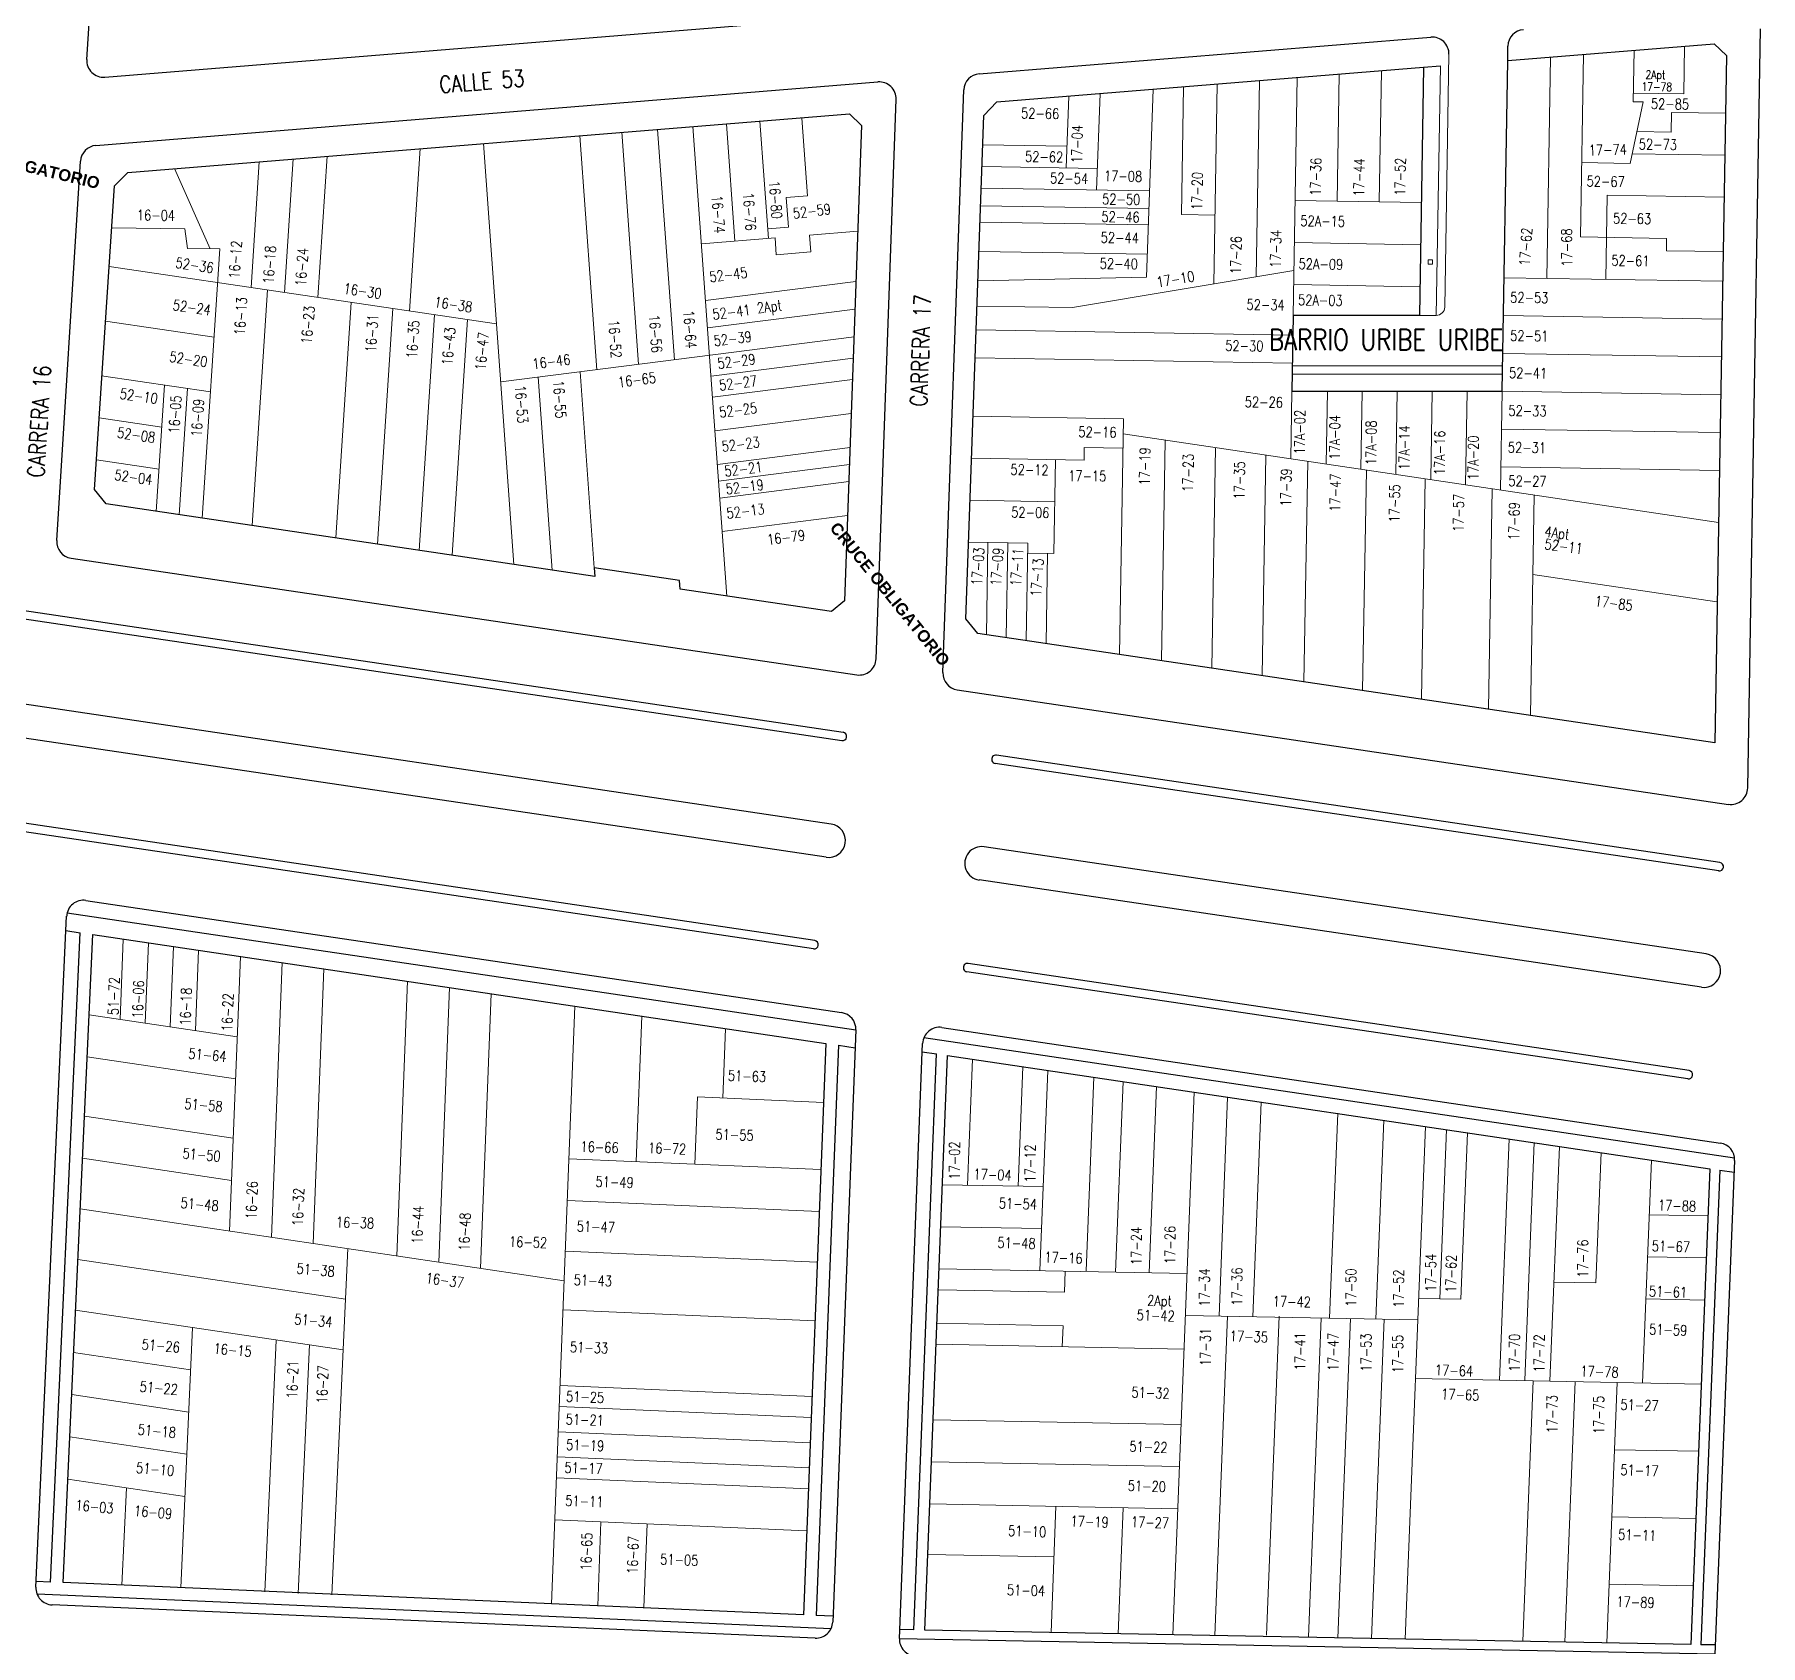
# Model space of a CAD drawing. Header units: millimetres. Extents: x 1022434 to 1024646, y 1272610 to 1274311.
# Drawn here: x 1023300.6 to 1023505.9, y 1272807.7 to 1272999.3 of the extents above; entities that cross this region are included whole.
import ezdxf

# ---------------------------------------------------------------- set-up
doc = ezdxf.new("R2010")
doc.units = ezdxf.units.MM
doc.header["$MEASUREMENT"] = 0
for name, color, linetype in [('Nombre_Barrios', 7, 'Continuous'), ('NOMEN', 251, 'Continuous'), ('PLANIMETRIA', 8, 'Continuous')]:
    doc.layers.add(name, color=color, linetype=linetype)
doc.layers.add('NOMENCLATURA', color=23, linetype='Continuous', lineweight=0)
doc.layers.add('Planimetria_Varios', color=251, linetype='Continuous', lineweight=0)
doc.styles.add('ARIAL', font='')
doc.styles.add('BARRIO', font='simplex.shx', dxfattribs={"width": 0.8, "height": 2.5})
doc.styles.add('CALLE', font='simplex.shx', dxfattribs={"width": 0.8, "height": 2})
doc.styles.add('NOMEN', font='simplex.shx', dxfattribs={"width": 0.8, "height": 1.25})
doc.styles.get('ARIAL').set_extended_font_data('Arial', bold=True)

# ---------------------------------------------------------------- blocks, each defined once
blk = doc.blocks.new('CAJA')
for p, q in [((-0.24, 0.25), (-0.24, -0.25)), ((-0.24, 0.25), (0.26, 0.25)), ((0.26, 0.25), (0.26, -0.25)), ((-0.24, -0.25), (0.26, -0.25))]:
    blk.add_line(p, q)

msp = doc.modelspace()

# ---------------------------------------------------------------- linework, layer by layer
at = {"layer": 'PLANIMETRIA', "linetype": 'Continuous'}
for p, q in [((1023306.78, 1272996.39), (1023310.24, 1273051.87)), ((1023308.93, 1272994.27), (1023401.65, 1273001.79)), ((1023504.35, 1272909.73), (1023505.86, 1273000.01)), ((1023412.94, 1272994.68), (1023466.64, 1272999.03)), ((1023475.79, 1272996.26), (1023475.82, 1272997.96)), ((1023465.78, 1272995.45), (1023467.78, 1272995.61)), ((1023307.85, 1272986.16), (1023400.89, 1272993.7)), ((1023408.61, 1272923.45), (1023411.1, 1272992.75)), ((1023400.67, 1272925.08), (1023403.05, 1272991.63)), ((1023303.2, 1272939.16), (1023306.02, 1272984.29)), ((1023396.74, 1272916.34), (1023244.62, 1272938.93)), ((1023396.59, 1272915.35), (1023244.57, 1272937.93)), ((1023304.9, 1272937.06), (1023398.37, 1272923.18)), ((1023395.3, 1272905.44), (1023244.05, 1272927.89)), ((1023394.71, 1272901.48), (1023243.84, 1272923.88)), ((1023410.32, 1272921.4), (1023502.06, 1272907.78)), ((1023393.36, 1272891.57), (1023243.32, 1272913.85)), ((1023393.22, 1272890.58), (1023243.27, 1272912.85)), ((1023500.89, 1272899.87), (1023414.84, 1272912.64)), ((1023501.03, 1272900.86), (1023414.99, 1272913.63)), ((1023499.42, 1272889.98), (1023413.5, 1272902.73)), ((1023498.83, 1272886.02), (1023412.91, 1272898.78)), ((1023306.67, 1272896.36), (1023396.55, 1272883.01)), ((1023300.73, 1272814.65), (1023304.38, 1272894.47)), ((1023304.44, 1272894.87), (1023398.26, 1272880.94)), ((1023302.46, 1272815.27), (1023305.99, 1272892.51)), ((1023303.96, 1272815.21), (1023307.48, 1272892.29)), ((1023304.3, 1272892.76), (1023305.99, 1272892.51)), ((1023307.48, 1272892.29), (1023394.69, 1272879.34)), ((1023497.21, 1272875.14), (1023411.46, 1272887.87)), ((1023497.36, 1272876.13), (1023411.61, 1272888.86)), ((1023398.26, 1272880.95), (1023395.5, 1272810.52)), ((1023408.49, 1272881.24), (1023501.09, 1272867.49)), ((1023394.69, 1272879.34), (1023392.03, 1272811.37)), ((1023396.19, 1272879.12), (1023393.53, 1272811.3)), ((1023396.19, 1272879.12), (1023398.18, 1272878.82)), ((1023403.43, 1272808.57), (1023406.2, 1272879.34)), ((1023406.36, 1272880.04), (1023502.78, 1272865.72)), ((1023405.17, 1272809.59), (1023407.85, 1272878.1)), ((1023406.16, 1272878.35), (1023407.85, 1272878.1)), ((1023406.47, 1272809.57), (1023409.15, 1272877.9)), ((1023409.15, 1272877.9), (1023499.85, 1272864.43)), ((1023499.85, 1272864.43), (1023497.58, 1272807.85)), ((1023502.79, 1272865.43), (1023500.44, 1272806.65)), ((1023501.04, 1272864.26), (1023498.78, 1272807.82)), ((1023501.04, 1272864.26), (1023502.73, 1272864.01)), ((1023302.46, 1272815.27), (1023300.77, 1272815.35)), ((1023392.03, 1272811.37), (1023303.96, 1272815.21)), ((1023395.3, 1272809.72), (1023300.87, 1272813.84)), ((1023393.41, 1272808.6), (1023302.64, 1272812.56)), ((1023395.53, 1272811.21), (1023393.53, 1272811.3)), ((1023405.17, 1272809.59), (1023403.47, 1272809.62)), ((1023497.58, 1272807.85), (1023406.47, 1272809.57)), ((1023500.44, 1272806.69), (1023403.43, 1272808.52)), ((1023500.48, 1272807.79), (1023498.78, 1272807.82))]:
    msp.add_line(p, q, dxfattribs=at)
for points in [[(1023415.04, 1272991.34), (1023465.78, 1272995.45), (1023465.29, 1272965.94), (1023450.29, 1272965.94), (1023450.13, 1272956.94), (1023475.14, 1272956.94), (1023475.79, 1272996.26), (1023500.34, 1272998.25), (1023501.81, 1272996.87), (1023500.44, 1272915.1), (1023412.77, 1272928.12), (1023411.34, 1272929.83), (1023413.49, 1272989.72)], [(1023367.21, 1272934.88), (1023309.08, 1272943.51), (1023307.7, 1272945.23), (1023310.06, 1272981.34), (1023311.65, 1272982.95), (1023397.5, 1272989.91), (1023398.94, 1272988.54), (1023396.91, 1272931.98), (1023395.37, 1272930.7), (1023377.35, 1272933.38), (1023377.27, 1272934.4), (1023367.14, 1272935.9), (1023367.21, 1272934.88)]]:
    msp.add_lwpolyline(points, close=True, dxfattribs=at)
for centre, radius, start, end in [((1023477.82, 1272997.93), 2, 94.6343, 179.0433), ((1023466.81, 1272997.04), 2, 359.0433, 94.6343), ((1023308.77, 1272996.27), 2, 176.4237, 274.6343), ((1023413.1, 1272992.68), 2, 94.6343, 177.9456), ((1023401.05, 1272991.71), 2, 357.9456, 94.6343), ((1023308.02, 1272984.16), 2, 94.6343, 176.4237), ((1023305.2, 1272939.03), 2, 176.4237, 261.5538), ((1023398.67, 1272925.16), 2, 261.5538, 357.9456), ((1023410.61, 1272923.38), 2, 177.9456, 261.5538), ((1023396.66, 1272915.85), 0.5, 261.5538, 81.5538), ((1023414.91, 1272913.14), 0.5, 81.5538, 261.5538), ((1023502.35, 1272909.76), 2, 261.5538, 359.0433), ((1023395.01, 1272903.46), 2, 261.5538, 81.5538), ((1023413.21, 1272900.75), 2, 81.5538, 261.5538), ((1023500.96, 1272900.36), 0.5, 261.5538, 81.5538), ((1023306.38, 1272894.38), 2, 81.5538, 177.384), ((1023393.29, 1272891.08), 0.5, 261.5538, 81.5538), ((1023499.12, 1272888), 2, 261.5538, 81.5538), ((1023411.54, 1272888.37), 0.5, 81.5538, 261.5538), ((1023396.26, 1272881.03), 2, 357.7554, 81.5538), ((1023408.2, 1272879.26), 2, 81.5538, 177.7554), ((1023497.29, 1272875.63), 0.5, 261.5538, 81.5538), ((1023500.79, 1272865.51), 2, 357.7061, 81.5538), ((1023302.73, 1272814.56), 2, 177.384, 267.5021), ((1023393.5, 1272810.6), 2, 267.5021, 357.7554), ((1023405.43, 1272808.49), 2, 177.7554, 268.9319)]:
    msp.add_arc(centre, radius, start, end, dxfattribs=at)
at = {"layer": 'Planimetria_Varios', "linetype": 'Continuous'}
for p, q in [((1023496.73, 1272992.28), (1023496.83, 1272997.96)), ((1023468.3, 1272966.92), (1023468.81, 1272997)), ((1023480.44, 1272970.34), (1023480.88, 1272996.67)), ((1023484.45, 1272975.27), (1023484.81, 1272996.99)), ((1023490.71, 1272991.35), (1023490.82, 1272997.48)), ((1023445.86, 1272970.53), (1023446.25, 1272993.87)), ((1023450.29, 1272965.94), (1023450.76, 1272994.23)), ((1023455.51, 1272979.52), (1023455.76, 1272994.64)), ((1023460.51, 1272979.43), (1023460.77, 1272995.04)), ((1023467.29, 1272965.94), (1023467.78, 1272995.61)), ((1023423.27, 1272983.5), (1023423.58, 1272992.03)), ((1023426.89, 1272980.85), (1023427.31, 1272992.33)), ((1023432.81, 1272970.48), (1023433.62, 1272992.84)), ((1023436.98, 1272977.92), (1023437.24, 1272993.13)), ((1023440.85, 1272969.69), (1023441.24, 1272993.46)), ((1023490.73, 1272992.38), (1023496.73, 1272992.28)), ((1023490.37, 1272984.01), (1023491.91, 1272991.33)), ((1023490.71, 1272991.35), (1023491.91, 1272991.33)), ((1023495.24, 1272987.74), (1023495.28, 1272990.09)), ((1023495.28, 1272990.09), (1023501.69, 1272989.99)), ((1023372.41, 1272960.12), (1023370.41, 1272987.72)), ((1023376.67, 1272960.66), (1023374.68, 1272988.06)), ((1023382.92, 1272932.55), (1023378.88, 1272988.4)), ((1023383.88, 1272974.76), (1023382.87, 1272988.73)), ((1023387.87, 1272975.09), (1023386.85, 1272989.05)), ((1023392.51, 1272980.16), (1023391.84, 1272989.41)), ((1023491.17, 1272987.81), (1023495.24, 1272987.74)), ((1023346.43, 1272985.77), (1023345.16, 1272966.46)), ((1023357.58, 1272936.31), (1023353.96, 1272986.38)), ((1023367.44, 1272959.48), (1023365.42, 1272987.31)), ((1023423.37, 1272986.07), (1023413.37, 1272986.23)), ((1023327.29, 1272984.22), (1023326.31, 1272969.26)), ((1023331.32, 1272984.55), (1023330.28, 1272968.67)), ((1023335.35, 1272984.88), (1023334.25, 1272968.08)), ((1023426.99, 1272983.43), (1023413.27, 1272983.66)), ((1023484.59, 1272984.11), (1023490.37, 1272984.01)), ((1023490.61, 1272985.17), (1023501.61, 1272984.99)), ((1023317.21, 1272983.41), (1023321.45, 1272973.86)), ((1023389.97, 1272979.95), (1023392.51, 1272980.16)), ((1023390.23, 1272976.44), (1023389.97, 1272979.95)), ((1023433.18, 1272980.75), (1023413.18, 1272981.08)), ((1023465.51, 1272979.35), (1023450.51, 1272979.6)), ((1023487.46, 1272970.22), (1023487.63, 1272980.22)), ((1023487.63, 1272980.22), (1023501.53, 1272979.99)), ((1023433.11, 1272978.64), (1023413.11, 1272978.97)), ((1023440.98, 1272977.86), (1023436.98, 1272977.92)), ((1023309.74, 1272976.37), (1023318.43, 1272976.22)), ((1023318.77, 1272973.9), (1023318.43, 1272976.22)), ((1023387.78, 1272976.24), (1023390.23, 1272976.44)), ((1023392.74, 1272975.48), (1023398.49, 1272975.95)), ((1023392.89, 1272973.49), (1023392.74, 1272975.48)), ((1023433.04, 1272976.69), (1023413.04, 1272977.03)), ((1023484.45, 1272975.27), (1023494.7, 1272975.1)), ((1023318.77, 1272973.9), (1023322.6, 1272973.84)), ((1023322.6, 1272973.84), (1023320.5, 1272941.82)), ((1023379.89, 1272974.44), (1023388.64, 1272975.15)), ((1023388.79, 1272973.15), (1023388.64, 1272975.15)), ((1023388.79, 1272973.15), (1023392.89, 1272973.49)), ((1023432.91, 1272973.21), (1023412.91, 1272973.55)), ((1023465.43, 1272974.35), (1023450.43, 1272974.6)), ((1023494.67, 1272973.63), (1023494.7, 1272975.1)), ((1023494.67, 1272973.63), (1023501.42, 1272973.52)), ((1023309.43, 1272971.77), (1023355.51, 1272964.92)), ((1023424.02, 1272966.87), (1023450.37, 1272971.28)), ((1023398.27, 1272969.97), (1023380.38, 1272967.69)), ((1023432.81, 1272970.48), (1023412.79, 1272970.03)), ((1023465.34, 1272969.35), (1023450.35, 1272969.6)), ((1023475.36, 1272970.42), (1023501.36, 1272969.99)), ((1023328.29, 1272968.97), (1023326.46, 1272940.93)), ((1023338.22, 1272967.49), (1023336.38, 1272939.46)), ((1023424.02, 1272966.87), (1023412.68, 1272967.05)), ((1023309.01, 1272965.26), (1023321.91, 1272963.34)), ((1023343.18, 1272966.76), (1023341.34, 1272938.72)), ((1023348.14, 1272966.02), (1023346.3, 1272937.99)), ((1023352.05, 1272965.44), (1023350.22, 1272937.4)), ((1023398.16, 1272966.68), (1023380.61, 1272964.44)), ((1023465.29, 1272965.94), (1023467.3, 1272965.94)), ((1023475.29, 1272965.92), (1023501.28, 1272965.49)), ((1023398.04, 1272963.39), (1023356.01, 1272958.03)), ((1023450.25, 1272963.6), (1023412.58, 1272964.23)), ((1023450.19, 1272960.27), (1023412.46, 1272960.9)), ((1023475.21, 1272961.42), (1023501.21, 1272960.99)), ((1023367.14, 1272935.9), (1023365.45, 1272959.23)), ((1023397.95, 1272960.85), (1023381.03, 1272958.7)), ((1023450.17, 1272958.94), (1023475.17, 1272958.94)), ((1023450.18, 1272959.94), (1023475.19, 1272959.94)), ((1023308.52, 1272958.76), (1023321.48, 1272956.84)), ((1023316.03, 1272957.65), (1023315.04, 1272942.63)), ((1023318.75, 1272957.24), (1023317.77, 1272942.22)), ((1023362.15, 1272935.63), (1023360.48, 1272958.6)), ((1023397.86, 1272958.32), (1023381.21, 1272956.2)), ((1023450, 1272948.87), (1023450.13, 1272956.94)), ((1023454.19, 1272948.25), (1023454.34, 1272956.94)), ((1023458.34, 1272947.63), (1023458.5, 1272956.94)), ((1023462.47, 1272947.02), (1023462.64, 1272956.94)), ((1023466.64, 1272946.4), (1023466.82, 1272956.94)), ((1023470.79, 1272945.79), (1023470.98, 1272956.94)), ((1023474.94, 1272945.17), (1023475.14, 1272956.94)), ((1023475.14, 1272956.92), (1023501.13, 1272956.49)), ((1023308.25, 1272953.75), (1023315.7, 1272952.64)), ((1023397.71, 1272954.27), (1023381.5, 1272952.2)), ((1023430.08, 1272953.65), (1023412.21, 1272953.95)), ((1023429.61, 1272925.62), (1023430.08, 1272953.65)), ((1023430.05, 1272951.84), (1023500.88, 1272941.32)), ((1023434.6, 1272924.87), (1023435.03, 1272951.09)), ((1023475.06, 1272952.42), (1023501.06, 1272951.99)), ((1023307.93, 1272948.74), (1023315.37, 1272947.63)), ((1023397.57, 1272950.22), (1023381.79, 1272948.21)), ((1023425.4, 1272948.73), (1023412.03, 1272948.95)), ((1023421.81, 1272937.61), (1023421.99, 1272948.78)), ((1023425.4, 1272948.73), (1023425.43, 1272950.23)), ((1023430.02, 1272950.15), (1023425.43, 1272950.23)), ((1023440.58, 1272923.99), (1023441.02, 1272950.21)), ((1023446.57, 1272923.1), (1023447.01, 1272949.32)), ((1023451.56, 1272922.36), (1023452, 1272948.58)), ((1023397.49, 1272948.2), (1023381.93, 1272946.21)), ((1023458.54, 1272921.32), (1023458.98, 1272947.54)), ((1023465.52, 1272920.28), (1023465.96, 1272946.5)), ((1023474.99, 1272947.93), (1023500.98, 1272947.49)), ((1023397.42, 1272946.17), (1023382.08, 1272944.21)), ((1023473.51, 1272919.1), (1023473.94, 1272945.32)), ((1023478.49, 1272918.36), (1023478.93, 1272944.58)), ((1023421.91, 1272943.78), (1023411.85, 1272943.95)), ((1023397.27, 1272942.12), (1023382.37, 1272940.22)), ((1023418.71, 1272938.84), (1023411.67, 1272938.95)), ((1023413.79, 1272927.96), (1023413.97, 1272938.92)), ((1023416.15, 1272927.61), (1023416.34, 1272938.88)), ((1023418.51, 1272927.26), (1023418.71, 1272938.84)), ((1023421.81, 1272937.61), (1023418.69, 1272937.66)), ((1023420.88, 1272926.91), (1023421.06, 1272937.62)), ((1023478.77, 1272935.13), (1023500.67, 1272931.88)), ((1023311.12, 1272891.75), (1023310.74, 1272882.2)), ((1023314.1, 1272891.31), (1023313.73, 1272881.76)), ((1023317.09, 1272890.87), (1023316.71, 1272881.32)), ((1023320.07, 1272890.42), (1023319.7, 1272880.87)), ((1023325.04, 1272889.68), (1023323.76, 1272857.02)), ((1023330.02, 1272888.95), (1023328.74, 1272856.28)), ((1023334.99, 1272888.21), (1023333.71, 1272855.54)), ((1023344.94, 1272886.73), (1023343.66, 1272854.06)), ((1023349.92, 1272885.99), (1023348.64, 1272853.32)), ((1023354.89, 1272885.25), (1023353.61, 1272852.59)), ((1023364.84, 1272883.77), (1023362.06, 1272812.67)), ((1023307.05, 1272882.75), (1023324.67, 1272880.14)), ((1023372.8, 1272882.59), (1023372.13, 1272865.28)), ((1023382.75, 1272881.11), (1023382.43, 1272872.84)), ((1023306.82, 1272877.73), (1023324.47, 1272875.11)), ((1023411.55, 1272862.48), (1023412.13, 1272877.46)), ((1023417.55, 1272862.37), (1023418.1, 1272876.57)), ((1023420.15, 1272852.32), (1023421.09, 1272876.13)), ((1023425.66, 1272852.28), (1023426.56, 1272875.32)), ((1023429.15, 1272852.15), (1023430.04, 1272874.8)), ((1023379.43, 1272872.97), (1023379.12, 1272864.98)), ((1023394.42, 1272872.32), (1023379.43, 1272872.97)), ((1023433.15, 1272852.07), (1023434.02, 1272874.21)), ((1023435.97, 1272809.01), (1023438.5, 1272873.54)), ((1023441.46, 1272846.91), (1023442.48, 1272872.95)), ((1023306.5, 1272870.7), (1023324.2, 1272868.07)), ((1023445.46, 1272846.84), (1023446.46, 1272872.36)), ((1023455.58, 1272871.06), (1023454.6, 1272846.67)), ((1023461.05, 1272870.2), (1023460.1, 1272846.56)), ((1023466.02, 1272869.46), (1023463.58, 1272808.49)), ((1023468.51, 1272869.09), (1023467.71, 1272848.97)), ((1023471, 1272868.72), (1023470.21, 1272848.93)), ((1023475.97, 1272867.98), (1023474.82, 1272839.28)), ((1023478.96, 1272867.54), (1023477.83, 1272839.29)), ((1023481.94, 1272867.09), (1023480.82, 1272839.17)), ((1023481.94, 1272867.09), (1023480.82, 1272839.17)), ((1023306.27, 1272865.68), (1023324, 1272863.05)), ((1023394.1, 1272864.33), (1023364.13, 1272865.63)), ((1023486.92, 1272866.36), (1023486.29, 1272850.85)), ((1023492.89, 1272865.47), (1023491.82, 1272838.96)), ((1023420.55, 1272862.31), (1023408.55, 1272862.54)), ((1023393.91, 1272859.33), (1023363.94, 1272860.64)), ((1023305.99, 1272859.66), (1023363.56, 1272851.11)), ((1023499.62, 1272858.82), (1023492.62, 1272858.95)), ((1023420.35, 1272857.31), (1023408.35, 1272857.54)), ((1023335.93, 1272813.75), (1023337.81, 1272854.93)), ((1023393.67, 1272853.33), (1023363.7, 1272854.64)), ((1023305.72, 1272853.63), (1023337.54, 1272848.91)), ((1023437.65, 1272851.99), (1023408.15, 1272852.54)), ((1023423.06, 1272849.76), (1023423.15, 1272852.26)), ((1023499.42, 1272853.82), (1023492.42, 1272853.95)), ((1023423.06, 1272849.76), (1023408.11, 1272850.04)), ((1023486.29, 1272850.85), (1023481.29, 1272850.94)), ((1023470.21, 1272848.93), (1023465.2, 1272849.02)), ((1023499.22, 1272848.82), (1023492.22, 1272848.96)), ((1023305.44, 1272847.61), (1023337.26, 1272842.88)), ((1023393.4, 1272846.34), (1023363.43, 1272847.65)), ((1023422.9, 1272845.76), (1023407.85, 1272846.05)), ((1023465.1, 1272846.47), (1023437.46, 1272846.99)), ((1023440.97, 1272808.92), (1023442.46, 1272846.89)), ((1023448.61, 1272846.88), (1023447.09, 1272808.94)), ((1023453.6, 1272846.68), (1023452.08, 1272808.74)), ((1023457.1, 1272846.62), (1023455.58, 1272808.6)), ((1023461.1, 1272846.54), (1023459.58, 1272808.56)), ((1023317.95, 1272814.6), (1023319.36, 1272845.54)), ((1023327.94, 1272814.11), (1023329.31, 1272844.06)), ((1023422.8, 1272843.27), (1023422.9, 1272845.76)), ((1023305.21, 1272842.59), (1023319.13, 1272840.52)), ((1023331.93, 1272813.93), (1023333.28, 1272843.47)), ((1023437.3, 1272842.99), (1023407.8, 1272843.55)), ((1023393.05, 1272837.35), (1023363.08, 1272838.65)), ((1023498.82, 1272838.83), (1023464.82, 1272839.47)), ((1023478.82, 1272839.21), (1023477.58, 1272808.23)), ((1023483.82, 1272839.11), (1023482.58, 1272808.13)), ((1023488.82, 1272839.02), (1023487.58, 1272808.04)), ((1023304.98, 1272837.57), (1023318.9, 1272835.5)), ((1023392.94, 1272834.85), (1023362.97, 1272836.16)), ((1023436.95, 1272834), (1023407.45, 1272834.55)), ((1023304.75, 1272832.54), (1023318.67, 1272830.48)), ((1023392.83, 1272831.85), (1023362.86, 1272833.16)), ((1023392.73, 1272828.85), (1023362.75, 1272830.16)), ((1023436.75, 1272829), (1023407.25, 1272829.56)), ((1023498.5, 1272830.83), (1023488.5, 1272831.02)), ((1023304.52, 1272827.52), (1023318.44, 1272825.46)), ((1023392.62, 1272826.35), (1023362.64, 1272827.66)), ((1023310.95, 1272814.89), (1023311.48, 1272826.49)), ((1023436.56, 1272824), (1023407.06, 1272824.56)), ((1023421.47, 1272809.28), (1023422.06, 1272824.28)), ((1023429.47, 1272809.13), (1023430.06, 1272824.12)), ((1023392.4, 1272821.36), (1023362.43, 1272822.67)), ((1023367.94, 1272822.43), (1023367.55, 1272812.46)), ((1023373.44, 1272822.19), (1023373.05, 1272812.24)), ((1023498.18, 1272822.84), (1023488.18, 1272823.03)), ((1023421.82, 1272818.28), (1023406.82, 1272818.56)), ((1023497.86, 1272814.84), (1023487.86, 1272815.03))]:
    msp.add_line(p, q, dxfattribs=at)
msp.add_arc((1023467.3, 1272966.94), 1, 270, 359.0433, dxfattribs=at)

# ---------------------------------------------------------------- block references
msp.add_blockref('CAJA', (1023466.58, 1272972.29), dxfattribs=at)

# ---------------------------------------------------------------- texts
at = {"layer": 'Nombre_Barrios', "style": 'BARRIO', "width": 0.8}
msp.add_text(' BARRIO URIBE URIBE', height=2.5, dxfattribs=at).set_placement((1023446.02, 1272961.79))
at = {"layer": 'NOMEN', "linetype": 'Continuous', "style": 'NOMEN', "width": 0.8}
for s, height, rotation, p in [('2Apt', 1, 359.0433, (1023492.18, 1272994.09)), ('17-78', 1, 359.0433, (1023491.71, 1272992.66)), ('52-85', 1.25, 359.0433, (1023492.82, 1272990.5)), ('52-66', 1.25, 359.0433, (1023417.9, 1272989.37)), ('17-04', 1.25, 89.0433, (1023425.15, 1272984.03)), ('17-74', 1.25, 1.5044, (1023485.44, 1272984.95)), ('52-73', 1.25, 359.0433, (1023491.38, 1272985.69)), ('52-62', 1.25, 359.0433, (1023418.37, 1272984.22)), ('17-36', 1.25, 89.0433, (1023453.54, 1272980.15)), ('17-44', 1.25, 89.0433, (1023458.7, 1272980.07)), ('17-52', 1.25, 89.0433, (1023463.59, 1272980.15)), ('16-80', 1.25, 274.1384, (1023387.93, 1272981.91)), ('52-54', 1.25, 359.0433, (1023421.34, 1272981.65)), ('17-08', 1.25, 359.0433, (1023427.76, 1272981.91)), ('17-20', 1.25, 89.0433, (1023439.43, 1272978.45)), ('52-67', 1.25, 359.0433, (1023485.17, 1272981.28)), ('16-74', 1.25, 274.1384, (1023381.11, 1272980.19)), ('16-76', 1.25, 274.1384, (1023384.82, 1272980.49)), ('52-50', 1.25, 359.0433, (1023427.54, 1272979.16)), ('16-04', 1.25, 359.0177, (1023312.72, 1272977.26)), ('52-59', 1.25, 7.2694, (1023390.85, 1272977.43)), ('52-46', 1.25, 359.0433, (1023427.46, 1272977.07)), ('52A-15', 1.25, 359.0433, (1023451.12, 1272976.57)), ('52-63', 1.25, 359.0433, (1023488.31, 1272976.87)), ('52-44', 1.25, 359.0433, (1023427.37, 1272974.59)), ('17-26', 1.25, 89.0433, (1023444.05, 1272970.83)), ('17-34', 1.25, 89.0433, (1023448.79, 1272971.56)), ('17-62', 1.25, 86.1785, (1023478.41, 1272971.79)), ('17-68', 1.25, 90.5736, (1023483.47, 1272971.75)), ('16-12', 1.25, 86.2528, (1023324.92, 1272970.26)), ('16-18', 1.25, 86.2528, (1023328.98, 1272969.66)), ('16-24', 1.25, 86.2528, (1023332.82, 1272969.39)), ('52-36', 1.25, 351.5538, (1023317.27, 1272971.62)), ('52-45', 1.25, 7.2694, (1023380.92, 1272969.87)), ('52-40', 1.25, 359.0433, (1023427.26, 1272971.49)), ('17-10', 1.25, 9.5146, (1023434.14, 1272969.25)), ('52A-09', 1.25, 359.0433, (1023450.91, 1272971.46)), ('52-61', 1.25, 359.0433, (1023488.11, 1272971.86)), ('16-30', 1.25, 351.5538, (1023337.25, 1272968.55)), ('52-24', 1.25, 351.5538, (1023316.94, 1272966.59)), ('16-13', 1.25, 86.2655, (1023325.56, 1272963.53)), ('16-38', 1.25, 351.5538, (1023348.04, 1272966.95)), ('52-41', 1.25, 7.2694, (1023381.28, 1272965.42)), ('2Apt', 1.25, 7.2694, (1023386.57, 1272966.17)), ('52-34', 1.25, 359.0433, (1023444.72, 1272966.61)), ('52A-03', 1.25, 359.0433, (1023450.84, 1272967.16)), ('52-53', 1.25, 359.0433, (1023476.08, 1272967.47)), ('16-23', 1.25, 85.1331, (1023333.51, 1272962.49)), ('16-31', 1.25, 86.2528, (1023341.16, 1272961.5)), ('16-35', 1.25, 86.2528, (1023346.04, 1272960.78)), ('16-52', 1.25, 274.1384, (1023368.82, 1272965.35)), ('16-56', 1.25, 274.1384, (1023373.65, 1272965.97)), ('16-64', 1.25, 274.1384, (1023377.73, 1272966.49)), ('16-43', 1.25, 84.8658, (1023350.24, 1272959.95)), ('16-47', 1.25, 84.8658, (1023354.2, 1272959.36)), ('52-39', 1.25, 7.2694, (1023381.43, 1272962.26)), ('52-30', 1.25, 359.0433, (1023442.19, 1272961.73)), ('52-51', 1.25, 359.0433, (1023476.08, 1272962.92)), ('52-20', 1.25, 351.5538, (1023316.54, 1272960.44)), ('16-46', 1.25, 7.2694, (1023359.86, 1272959.53)), ('52-29', 1.25, 7.2694, (1023381.88, 1272959.57)), ('16-65', 1.25, 7.2694, (1023370.04, 1272957.36)), ('52-41', 1.25, 359.0433, (1023475.94, 1272958.49)), ('52-10', 1.25, 351.8639, (1023310.63, 1272956.04)), ('16-53', 1.25, 274.1384, (1023357.7, 1272957.59)), ('16-55', 1.25, 274.1384, (1023362.24, 1272958.17)), ('52-27', 1.25, 7.2694, (1023382.07, 1272956.98)), ('16-05', 1.25, 86.2528, (1023317.75, 1272951.84)), ('16-09', 1.25, 86.2528, (1023320.43, 1272951.44)), ('52-25', 1.25, 7.2694, (1023382.08, 1272953.77)), ('52-26', 1.25, 359.0433, (1023444.51, 1272955.04)), ('52-33', 1.25, 359.0433, (1023475.87, 1272954)), ('52-16', 1.25, 359.0433, (1023424.71, 1272951.47)), ('17A-02', 1.25, 89.6633, (1023451.66, 1272949.39)), ('17A-04', 1.25, 89.6633, (1023455.83, 1272948.77)), ('17A-08', 1.25, 89.6633, (1023460.15, 1272948.13)), ('17A-14', 1.25, 89.6633, (1023464.1, 1272947.54)), ('52-08', 1.25, 351.8639, (1023310.32, 1272951.41)), ('52-23', 1.25, 7.2694, (1023382.38, 1272949.71)), ('17A-16', 1.25, 89.6633, (1023468.31, 1272946.92)), ('17A-20', 1.25, 89.6633, (1023472.3, 1272946.33)), ('52-31', 1.25, 359.0433, (1023475.8, 1272949.63)), ('17-19', 1.25, 89.0433, (1023433.2, 1272945.7)), ('17-23', 1.25, 89.0433, (1023438.35, 1272944.93)), ('52-04', 1.25, 351.8639, (1023309.99, 1272946.38)), ('52-21', 1.25, 7.2694, (1023382.7, 1272946.76)), ('52-12', 1.25, 359.0433, (1023416.64, 1272946.99)), ('17-15', 1.25, 359.6109, (1023423.51, 1272946.23)), ('17-35', 1.25, 89.0433, (1023444.47, 1272944.03)), ('17-39', 1.25, 89.0433, (1023450.01, 1272943.2)), ('17-47', 1.25, 89.0433, (1023455.86, 1272942.57)), ('52-27', 1.25, 359.0433, (1023475.87, 1272945.64)), ('52-19', 1.25, 7.2694, (1023382.86, 1272944.64)), ('17-55', 1.25, 89.0433, (1023462.92, 1272941.3)), ('17-57', 1.25, 89.0433, (1023470.53, 1272940.16)), ('52-13', 1.25, 7.2694, (1023382.95, 1272941.75)), ('52-06', 1.25, 359.0433, (1023416.73, 1272941.91)), ('17-69', 1.25, 89.0433, (1023477.14, 1272939.17)), ('16-79', 1.25, 7.2694, (1023387.78, 1272938.63)), ('4Apt', 1.25, 352.4809, (1023480.12, 1272939.63)), ('52-11', 1.25, 352.4809, (1023480.12, 1272938.14)), ('17-03', 1.25, 86.028, (1023413.24, 1272933.76)), ('17-09', 1.25, 86.028, (1023415.52, 1272933.72)), ('17-11', 1.25, 86.028, (1023417.88, 1272933.68)), ('17-13', 1.25, 86.028, (1023420.28, 1272932.46)), ('17-85', 1.25, 352.4809, (1023486.07, 1272931.38)), ('51-72', 1.25, 88, (1023310.53, 1272882.68)), ('16-06', 1.25, 88, (1023313.43, 1272882.29)), ('16-18', 1.25, 88, (1023319.1, 1272881.42)), ('16-22', 1.25, 88, (1023324.06, 1272880.76)), ('51-64', 1.25, 355, (1023318.82, 1272877.54)), ('51-63', 1.25, 358, (1023383.02, 1272874.9)), ('51-58', 1.25, 355, (1023318.35, 1272871.57)), ('51-55', 1.25, 358, (1023381.54, 1272867.92)), ('51-50', 1.25, 355, (1023318.12, 1272865.67)), ('16-66', 1.25, 358, (1023365.48, 1272866.46)), ('16-72', 1.25, 358, (1023373.52, 1272866.3)), ('17-02', 1.25, 90, (1023410.61, 1272863.14)), ('17-12', 1.25, 90, (1023419.62, 1272862.79)), ('17-04', 1.25, 358, (1023412.23, 1272863.18)), ('16-26', 1.25, 88, (1023326.94, 1272858.41)), ('51-49', 1.25, 358, (1023367.27, 1272862.3)), ('51-48', 1.25, 355, (1023317.89, 1272859.78)), ('16-32', 1.25, 88, (1023332.47, 1272857.59)), ('51-54', 1.25, 358, (1023415.25, 1272859.73)), ('17-88', 1.25, 358, (1023493.65, 1272859.49)), ('16-38', 1.25, 358, (1023336.4, 1272857.48)), ('16-44', 1.25, 88, (1023346.68, 1272855.48)), ('16-48', 1.25, 88, (1023352.27, 1272854.65)), ('51-47', 1.25, 358, (1023365.04, 1272856.98)), ('16-52', 1.25, 358, (1023356.98, 1272855.16)), ('51-48', 1.25, 358, (1023415.08, 1272855.05)), ('17-24', 1.25, 90, (1023432.25, 1272852.98)), ('17-26', 1.25, 90, (1023436.24, 1272853.1)), ('17-16', 1.25, 358, (1023420.67, 1272853.3)), ('17-54', 1.25, 90, (1023467.28, 1272849.78)), ('17-76', 1.25, 90, (1023485.36, 1272851.48)), ('51-67', 1.25, 358, (1023492.92, 1272854.65)), ('51-38', 1.25, 355, (1023331.69, 1272851.97)), ('17-34', 1.25, 90, (1023440.35, 1272848.03)), ('17-36', 1.25, 90, (1023444.22, 1272848.15)), ('17-50', 1.25, 90, (1023457.77, 1272848.03)), ('17-52', 1.25, 90, (1023463.45, 1272847.91)), ('17-62', 1.25, 89, (1023469.64, 1272849.66)), ('16-37', 1.25, 352, (1023347.03, 1272850.86)), ('51-43', 1.25, 358, (1023364.68, 1272850.6)), ('51-61', 1.25, 358, (1023492.58, 1272849.25)), ('2Apt', 1.25, 358, (1023432.88, 1272848.17)), ('17-42', 1.25, 358.9399, (1023447.84, 1272848.04)), ('51-34', 1.25, 355, (1023331.42, 1272845.95)), ('51-42', 1.25, 358, (1023431.64, 1272846.43)), ('51-59', 1.25, 358, (1023492.6, 1272844.73)), ('51-26', 1.25, 355, (1023313.26, 1272842.95)), ('51-33', 1.25, 358, (1023364.23, 1272842.62)), ('17-31', 1.25, 90, (1023440.48, 1272840.97)), ('17-35', 1.25, 358, (1023442.72, 1272843.93)), ('17-41', 1.25, 90, (1023451.71, 1272840.46)), ('17-47', 1.25, 90, (1023455.65, 1272840.37)), ('17-53', 1.25, 90, (1023459.58, 1272840.3)), ('17-55', 1.25, 90, (1023463.34, 1272840.13)), ('17-70', 1.25, 90, (1023477.23, 1272840.27)), ('17-72', 1.25, 90, (1023480.17, 1272840.21)), ('16-15', 1.25, 355, (1023321.81, 1272842.45)), ('16-21', 1.25, 88, (1023331.79, 1272837.07)), ('16-27', 1.25, 88, (1023335.36, 1272836.49)), ('17-64', 1.25, 358, (1023467.12, 1272839.88)), ('17-78', 1.25, 358, (1023484.43, 1272839.75)), ('51-22', 1.25, 355, (1023313.03, 1272837.93)), ('51-25', 1.25, 358, (1023363.76, 1272836.74)), ('51-32', 1.25, 358, (1023431.02, 1272837.24)), ('17-65', 1.25, 358, (1023467.86, 1272837.02)), ('17-73', 1.25, 90, (1023481.7, 1272832.98)), ('17-75', 1.25, 90, (1023487.26, 1272832.88)), ('51-27', 1.25, 358, (1023489.18, 1272835.77)), ('51-18', 1.25, 355, (1023312.8, 1272832.81)), ('51-21', 1.25, 358, (1023363.72, 1272834.03)), ('51-19', 1.25, 358, (1023363.77, 1272830.99)), ('51-22', 1.25, 358, (1023430.77, 1272830.8)), ('51-10', 1.25, 355, (1023312.59, 1272828.27)), ('51-17', 1.25, 358, (1023363.58, 1272828.28)), ('51-17', 1.25, 358, (1023489.18, 1272828.01)), ('51-11', 1.25, 358, (1023363.67, 1272824.34)), ('51-20', 1.25, 358, (1023430.58, 1272826.13)), ('16-03', 1.25, 355, (1023305.38, 1272823.81)), ('16-09', 1.25, 355, (1023312.35, 1272823.15)), ('51-10', 1.25, 358, (1023416.34, 1272820.76)), ('17-19', 1.25, 358, (1023423.77, 1272821.91)), ('17-27', 1.25, 358, (1023430.96, 1272821.82)), ('51-11', 1.25, 358, (1023488.91, 1272820.32)), ('16-65', 1.25, 88, (1023366.76, 1272816.6)), ('16-67', 1.25, 88, (1023372.28, 1272816.21)), ('51-05', 1.25, 358, (1023374.96, 1272817.37)), ('51-04', 1.25, 358, (1023416.21, 1272813.73)), ('17-89', 1.25, 358, (1023488.71, 1272812.34))]:
    msp.add_text(s, height=height, rotation=rotation, dxfattribs=at).set_placement(p)
at = {"layer": 'NOMENCLATURA', "linetype": 'Continuous', "style": 'CALLE', "width": 0.8}
for s, rotation, p in [('CALLE 53', 4.6343, (1023348.8, 1272992.37)), ('CARRERA 17', 87.9456, (1023406.71, 1272955.04)), ('CARRERA 16', 86.4237, (1023301.7, 1272946.59))]:
    msp.add_text(s, height=2, rotation=rotation, dxfattribs=at).set_placement(p)
at = {"layer": 'NOMENCLATURA', "style": 'ARIAL'}
for rotation, p in [(346.5762, (1023287.4, 1272985.9)), (308.9713, (1023395.07, 1272940.62))]:
    msp.add_text('CRUCE OBLIGATORIO', height=1.4, rotation=rotation, dxfattribs=at).set_placement(p)

doc.saveas('drawing.dxf')
